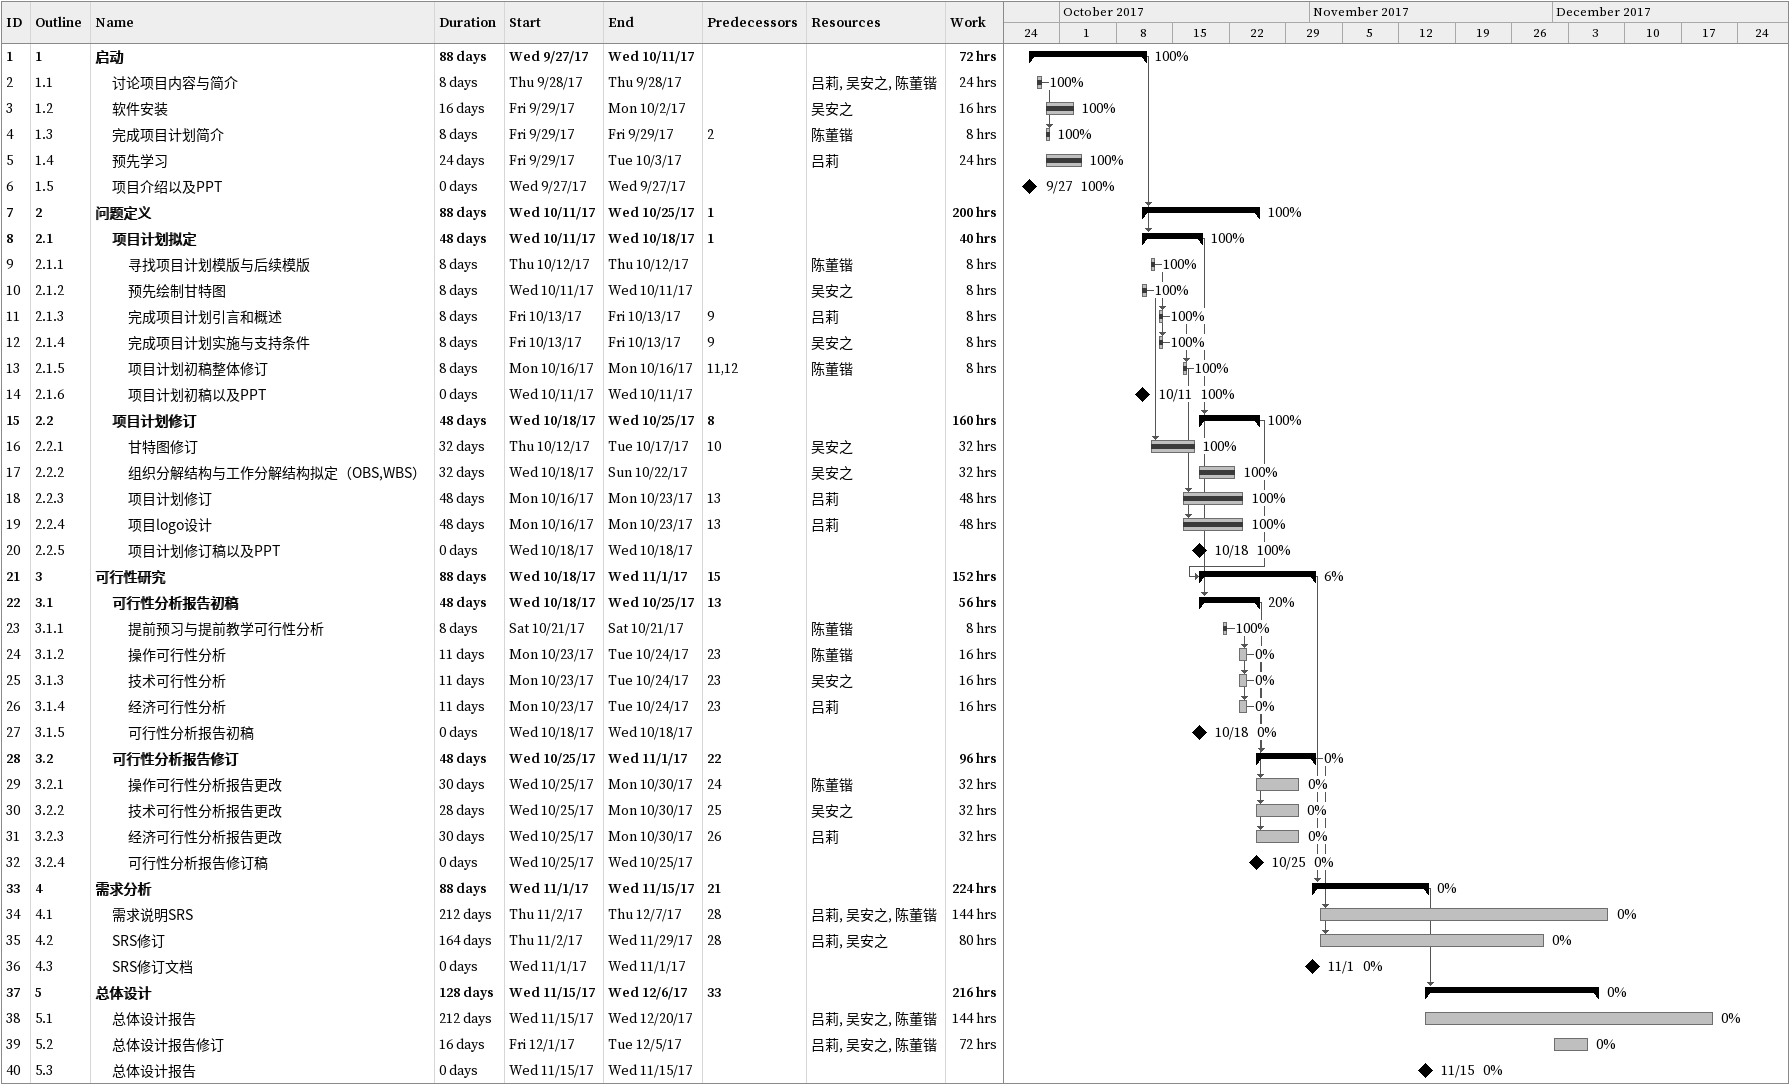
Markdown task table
| ID | WBS | Task | Duration | Start | Finish | Predecessors | Resources | % complete | Work (h) |
|---|---|---|---|---|---|---|---|---|---|
| 1 | 1 | **启动** | 88d | 2017-09-27 | 2017-10-11 |  |  | 100 | 72 |
| 2 | 1.1 | 讨论项目内容与简介 | 8d | 2017-09-28 | 2017-09-28 |  | 吕莉, 吴安之, 陈董锴 | 100 | 24 |
| 3 | 1.2 | 软件安装 | 16d | 2017-09-29 | 2017-10-02 |  | 吴安之 | 100 | 16 |
| 4 | 1.3 | 完成项目计划简介 | 8d | 2017-09-29 | 2017-09-29 | 2 | 陈董锴 | 100 | 8 |
| 5 | 1.4 | 预先学习 | 24d | 2017-09-29 | 2017-10-03 |  | 吕莉 | 100 | 24 |
| 6 | 1.5 | 项目介绍以及PPT | 0d | 2017-09-27 | 2017-09-27 |  |  | 100 |  |
| 7 | 2 | **问题定义** | 88d | 2017-10-11 | 2017-10-25 | 1 |  | 100 | 200 |
| 8 | 2.1 | **项目计划拟定** | 48d | 2017-10-11 | 2017-10-18 | 1 |  | 100 | 40 |
| 9 | 2.1.1 | 寻找项目计划模版与后续模版 | 8d | 2017-10-12 | 2017-10-12 |  | 陈董锴 | 100 | 8 |
| 10 | 2.1.2 | 预先绘制甘特图 | 8d | 2017-10-11 | 2017-10-11 |  | 吴安之 | 100 | 8 |
| 11 | 2.1.3 | 完成项目计划引言和概述 | 8d | 2017-10-13 | 2017-10-13 | 9 | 吕莉 | 100 | 8 |
| 12 | 2.1.4 | 完成项目计划实施与支持条件 | 8d | 2017-10-13 | 2017-10-13 | 9 | 吴安之 | 100 | 8 |
| 13 | 2.1.5 | 项目计划初稿整体修订 | 8d | 2017-10-16 | 2017-10-16 | 11, 12 | 陈董锴 | 100 | 8 |
| 14 | 2.1.6 | 项目计划初稿以及PPT | 0d | 2017-10-11 | 2017-10-11 |  |  | 100 |  |
| 15 | 2.2 | **项目计划修订** | 48d | 2017-10-18 | 2017-10-25 | 8 |  | 100 | 160 |
| 16 | 2.2.1 | 甘特图修订 | 32d | 2017-10-12 | 2017-10-17 | 10 | 吴安之 | 100 | 32 |
| 17 | 2.2.2 | 组织分解结构与工作分解结构拟定（OBS,WBS） | 32d | 2017-10-18 | 2017-10-22 |  | 吴安之 | 100 | 32 |
| 18 | 2.2.3 | 项目计划修订 | 48d | 2017-10-16 | 2017-10-23 | 13 | 吕莉 | 100 | 48 |
| 19 | 2.2.4 | 项目logo设计 | 48d | 2017-10-16 | 2017-10-23 | 13 | 吕莉 | 100 | 48 |
| 20 | 2.2.5 | 项目计划修订稿以及PPT | 0d | 2017-10-18 | 2017-10-18 |  |  | 100 |  |
| 21 | 3 | **可行性研究** | 88d | 2017-10-18 | 2017-11-01 | 15 |  | 6 | 152 |
| 22 | 3.1 | **可行性分析报告初稿** | 48d | 2017-10-18 | 2017-10-25 | 13 |  | 20 | 56 |
| 23 | 3.1.1 | 提前预习与提前教学可行性分析 | 8d | 2017-10-21 | 2017-10-21 |  | 陈董锴 | 100 | 8 |
| 24 | 3.1.2 | 操作可行性分析 | 11d | 2017-10-23 | 2017-10-24 | 23 | 陈董锴 | 0 | 16 |
| 25 | 3.1.3 | 技术可行性分析 | 11d | 2017-10-23 | 2017-10-24 | 23 | 吴安之 | 0 | 16 |
| 26 | 3.1.4 | 经济可行性分析 | 11d | 2017-10-23 | 2017-10-24 | 23 | 吕莉 | 0 | 16 |
| 27 | 3.1.5 | 可行性分析报告初稿 | 0d | 2017-10-18 | 2017-10-18 |  |  | 0 |  |
| 28 | 3.2 | **可行性分析报告修订** | 48d | 2017-10-25 | 2017-11-01 | 22 |  | 0 | 96 |
| 29 | 3.2.1 | 操作可行性分析报告更改 | 30d | 2017-10-25 | 2017-10-30 | 24 | 陈董锴 | 0 | 32 |
| 30 | 3.2.2 | 技术可行性分析报告更改 | 28d | 2017-10-25 | 2017-10-30 | 25 | 吴安之 | 0 | 32 |
| 31 | 3.2.3 | 经济可行性分析报告更改 | 30d | 2017-10-25 | 2017-10-30 | 26 | 吕莉 | 0 | 32 |
| 32 | 3.2.4 | 可行性分析报告修订稿 | 0d | 2017-10-25 | 2017-10-25 |  |  | 0 |  |
| 33 | 4 | **需求分析** | 88d | 2017-11-01 | 2017-11-15 | 21 |  | 0 | 224 |
| 34 | 4.1 | 需求说明SRS | 212d | 2017-11-02 | 2017-12-07 | 28 | 吕莉, 吴安之, 陈董锴 | 0 | 144 |
| 35 | 4.2 | SRS修订 | 164d | 2017-11-02 | 2017-11-29 | 28 | 吕莉, 吴安之 | 0 | 80 |
| 36 | 4.3 | SRS修订文档 | 0d | 2017-11-01 | 2017-11-01 |  |  | 0 |  |
| 37 | 5 | **总体设计** | 128d | 2017-11-15 | 2017-12-06 | 33 |  | 0 | 216 |
| 38 | 5.1 | 总体设计报告 | 212d | 2017-11-15 | 2017-12-20 |  | 吕莉, 吴安之, 陈董锴 | 0 | 144 |
| 39 | 5.2 | 总体设计报告修订 | 16d | 2017-12-01 | 2017-12-05 |  | 吕莉, 吴安之, 陈董锴 | 0 | 72 |
| 40 | 5.3 | 总体设计报告 | 0d | 2017-11-15 | 2017-11-15 |  |  | 0 |  |
